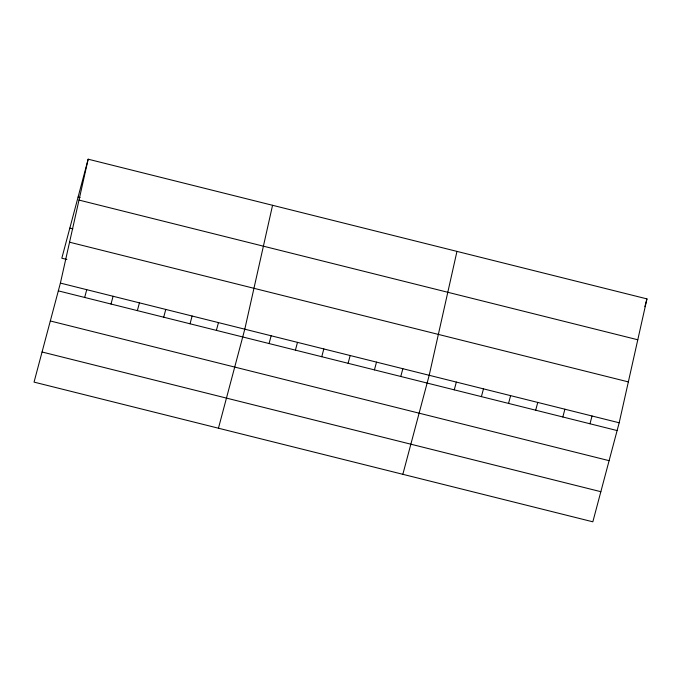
<?xml version="1.0" encoding="UTF-8"?>
<svg xmlns="http://www.w3.org/2000/svg" width="681" height="681" viewBox="0 0 681 681"><rect width="100%" height="100%" fill="white"/><g stroke="black" fill="none" stroke-linecap="round" stroke-linejoin="round"><path stroke-width="1.02" d="M60.396 283.092L88.164 159.192L646.95 298.891L619.182 422.782L592.836 521.808L34.05 382.109L60.396 283.092L619.182 422.782M272.562 205.296L244.794 329.187L218.448 428.213M456.96 251.391L429.2 375.291L402.846 474.308M88.164 159.192L61.818 258.218L66.883 259.478M84.674 297.452L86.742 289.672M111.012 304.032L113.08 296.261M137.358 310.621L139.426 302.849M163.704 317.201L165.772 309.429M190.042 323.79L192.11 316.018M216.388 330.379L218.456 322.607M269.072 343.547L271.14 335.776M295.418 350.136L297.486 342.364M321.755 356.716L323.824 348.944M348.102 363.305L350.17 355.533M374.439 369.894L376.508 362.113M400.786 376.474L402.854 368.702M454.27 389.847L456.338 382.075M481.407 396.631L483.476 388.86M508.554 403.416L510.622 395.644M535.692 410.2L537.76 402.428M562.829 416.985L564.898 409.213M589.976 423.769L592.044 415.997M644.881 306.663L646.95 298.891M78.085 197.081L80.111 197.584M79.005 200.078L637.791 339.776M69.828 228.101L72.867 228.859M69.564 242.206L628.35 381.896M58.328 290.864L617.114 430.554M50.317 320.972L609.103 460.671M42.06 352L600.846 491.691"/></g></svg>
